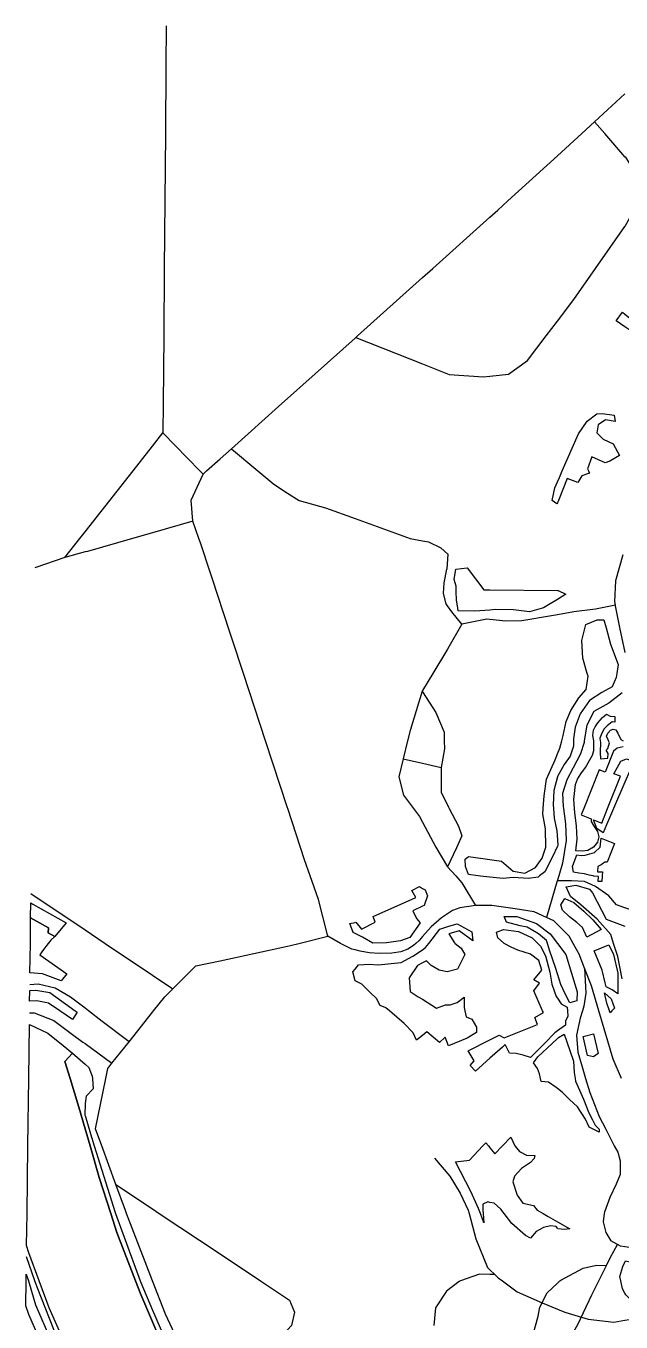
# Model space of a CAD drawing. Header units: millimetres. Extents: x 0 to 1153, y 0 to 888.
# Drawn here: x 4 to 268, y 312 to 888 of the extents above; entities that cross this region are included whole.
import ezdxf

# ---------------------------------------------------------------- set-up
doc = ezdxf.new("R2010")
doc.units = ezdxf.units.MM

msp = doc.modelspace()

# ---------------------------------------------------------------- linework, layer by layer
at = {"layer": 'minor_roads'}
for points in [[(66.1103, 887.7935, 2.649), (65.9664, 870, 2.8388), (65.7237, 840, 3.3191), (65.4811, 810, 3.7385), (65.2384, 780, 3.7353), (64.9957, 750, 3.2176), (64.7531, 720, 2.3696), (64.6472, 706.9069, 2.0524), (81.0345, 690, 1.8416), (82.4309, 688.5593, 1.8544)], [(137.9153, 483.2117, 5.3466), (133.7751, 499.4917, 5.2487), (130.094, 510, 5.1649), (127.6013, 517.1158, 5.1234), (120.0843, 540, 4.9193), (120, 540.2567, 4.9163), (110.23, 570, 4.5058), (100.3756, 600, 3.5494), (90.5213, 630, 2.4919), (90, 631.5869, 2.4458), (81.319, 658.0149, 1.7847), (80.6071, 660, 1.736), (77.8763, 667.6147, 1.7112), (77.215, 676.9706, 1.7393), (82.4309, 688.5593, 1.8544), (84.0395, 690, 1.8778), (90, 695.3383, 2.0601), (95.0517, 699.8627, 2.249), (117.5453, 720, 2.7763), (120, 722.1976, 2.81), (150, 749.0549, 2.7754), (150.3458, 749.3645, 2.7723), (151.0557, 750, 2.7657), (180, 775.9119, 2.443), (184.5666, 780, 2.4114), (210, 802.7688, 2.2085), (213.4286, 805.8382, 2.2034), (217.9827, 810, 2.193), (240, 830.121, 2.0933), (250.81, 840, 2.0854), (256.4959, 845.1962, 2.0661), (270, 857.5401, 2.0073)], [(150.3458, 749.3645, 2.7723), (180, 737.5474, 2.8185), (191.8107, 732.8409, 2.9988), (207.1402, 731.8895, 3.1664), (210, 732.1856, 3.1874), (218.157, 733.0304, 3.271), (226.6681, 739.0351, 3.2329), (234.9729, 750, 3.0668), (240, 756.6372, 3.0251), (247.2015, 766.1453, 2.9517), (256.9128, 780, 2.8459), (270, 798.6711, 2.7799), (270.1001, 798.8139, 2.7798), (276.2742, 810, 2.7599), (276.3786, 810.1893, 2.7593), (276.7475, 819.3528, 2.653), (270.4683, 829.096, 2.4198), (270, 829.6356, 2.4045), (261.0054, 840, 2.1849), (256.4959, 845.1962, 2.0661)], [(21.0088, 651.4549, 0.9596), (27.7334, 660, 0.9207), (30, 662.8802, 0.9794), (51.3421, 690, 1.521), (60, 701.0017, 1.8607), (64.6472, 706.9069, 2.0524)], [(95.0517, 699.8627, 2.249), (106.8006, 690, 2.3608), (113.8877, 684.0507, 2.5594), (120, 680.1302, 2.738), (125.1402, 676.8332, 2.8956), (136.9132, 673.6328, 3.2543), (150, 668.8896, 3.7089), (174.5268, 660, 4.5094), (174.5564, 659.9893, 4.5104), (180, 658.9928, 4.6761), (182.6581, 658.5062, 4.7298), (188.1245, 655.8751, 4.876), (191.3104, 653.0208, 4.99), (190.7905, 646.4112, 5.1278)], [(77.8763, 667.6147, 1.7112), (60, 662.52, 1.3347), (51.1577, 660, 1.2018), (31.0162, 654.2597, 1.0137), (30, 653.9749, 1.0033), (21.0088, 651.4549, 0.9596), (7.7124, 646.9199, 0.9083)], [(5.9487, 502.1466, 5.6112), (30, 486.0375, 5.7523), (39.0142, 480, 5.8072), (60, 465.9441, 5.8051), (69.0665, 459.8716, 5.8124)], [(418.2086, 497.9014, 3.7428), (390, 491.8123, 4.0293), (381.2449, 489.9224, 4.1709), (368.7127, 487.222, 4.3789), (360, 487.8853, 4.5375), (358.692, 487.9849, 4.5612), (340.8238, 484.8383, 4.8756), (337.2838, 484.2216, 4.94), (330, 484.4677, 5.0736), (300, 485.4812, 5.5013), (299.9128, 485.4842, 5.5022), (270, 495.856, 5.7369), (266.2249, 497.1649, 5.7409), (262.884, 501.0803, 5.7374), (256.9336, 505.3248, 5.7494)], [(188.449, 491.3927, 5.4354), (183.8055, 487.435, 5.3776), (180, 483.0983, 5.3266), (178.4486, 481.3303, 5.3172), (177.0436, 480, 5.3109), (176.0069, 479.0184, 5.3141), (173.438, 477.4235, 5.3207), (170.3237, 476.3185, 5.3272), (166.3673, 475.6326, 5.3336), (160.8268, 475.4584, 5.3389), (156.283, 475.7553, 5.3398), (152.3044, 476.5285, 5.335), (150, 477.1345, 5.3298), (148.6, 477.5027, 5.3338), (144.9599, 479.1639, 5.3366), (143.5047, 480, 5.3357), (137.9153, 483.2117, 5.3466)], [(72.8958, 300, 5.794), (65.7059, 315.2692, 5.7089), (60.0158, 330, 5.6532), (60, 330.0408, 5.6529), (48.4276, 360, 5.409), (47.9091, 361.3421, 5.4031), (43.7122, 372.8682, 5.3562), (37.4745, 390, 5.293), (34.6928, 397.6398, 5.321), (39.219, 420, 5.4907), (40.1096, 424.4, 5.5352), (41.9522, 426.7285, 5.5668), (49.5489, 436.2718, 5.6878), (60, 449.414, 5.8319), (60.466, 450, 5.8366), (65.4812, 456.3066, 5.8248), (69.0665, 459.8716, 5.8124), (79.2662, 469.9931, 5.75), (90, 472.3121, 5.7057), (120, 478.7933, 5.4789), (121.3667, 479.0886, 5.4679), (125.0247, 480, 5.4371), (137.9153, 483.2117, 5.3466)], [(49.5489, 436.2718, 5.6878), (37.6724, 445.3324, 5.7087), (31.5512, 450, 5.7274), (30, 451.1828, 5.7253), (23.5369, 456.1112, 5.7023), (16.7757, 460.0498, 5.6821), (9.1902, 461.9262, 5.6527), (5.4553, 461.6462, 5.6314)], [(5.3039, 449.2177, 5.5401), (7.421, 449.2177, 5.555), (16.1136, 445.7202, 5.5791), (24.4694, 439.5042, 5.577), (29.0652, 436.1583, 5.5793), (30, 435.4747, 5.5799), (41.9602, 426.7284, 5.5668)], [(43.7122, 372.8682, 5.3562), (60, 362.0064, 5.4996), (63.0086, 360, 5.5222), (90, 342.0003, 5.8106), (107.9949, 330, 6.0101), (120, 321.9941, 6.1299), (120.8242, 321.4445, 6.1389), (123.0567, 316.074, 6.1816), (121.708, 310.237, 6.1993), (120, 308.2418, 6.1959), (119.1158, 307.2089, 6.1934), (115.4848, 303.4396, 6.1799), (108.896, 300, 6.1368), (90, 290.1356, 5.9141), (79.999, 284.9148, 5.7878)]]:
    msp.add_polyline3d(points, dxfattribs=at)
at = {"layer": 'parks'}
for points in [[(266.0241, 756.7126, 3.2819), (268.8843, 760.5898, 3.2545), (270, 759.6952, 3.2785), (274.1792, 756.344, 3.3598), (275.8126, 758.5728, 3.3432), (278.2222, 756.936, 3.3844), (276.5868, 754.54, 3.4027), (282.7444, 750, 3.5044), (283.4936, 749.4476, 3.5195), (282.3815, 745.4005, 3.5862), (275.8552, 750, 3.4574), (274.7746, 750.7616, 3.4398), (270, 754.0087, 3.3601), (266.0241, 756.7126, 3.2819)], [(237.6577, 676.8951, 4.8736), (238.7565, 682.4756, 4.7485), (240, 685.1817, 4.6926), (240.8498, 687.0311, 4.6523), (242.1334, 690, 4.5885), (249.2785, 706.5255, 4.2329), (253.1741, 712.0813, 4.1217), (257.5611, 715.3266, 4.0675), (259.8655, 715.5587, 4.0734), (265.2339, 714.7315, 4.1185), (265.7033, 711.9289, 4.1853), (261.3657, 712.7436, 4.1457), (258.0217, 710.4891, 4.1819), (257.4591, 706.9371, 4.2615), (260.2376, 704.0971, 4.3402), (264.8156, 702.0158, 4.4092), (267.5664, 696.8903, 4.5394), (263.2197, 694.3321, 4.5791), (261.1884, 693.5577, 4.588), (255.3066, 696.2031, 4.5009), (253.3881, 690.9021, 4.6158), (253.7909, 690, 4.6385), (254.2516, 688.9681, 4.6618), (250.753, 687.8027, 4.6724), (248.9755, 684.8973, 4.7287), (244.3779, 686.6816, 4.6733), (240.526, 676.8324, 4.8899), (240, 675.8977, 4.911), (239.6846, 675.3373, 4.9224), (237.6577, 676.8951, 4.8736)], [(194.0189, 641.791, 5.28), (194.8337, 646.362, 5.1923), (199.8354, 646.9145, 5.2588), (207.325, 637.1689, 5.5865), (210, 637.1484, 5.6281), (240, 636.9185, 5.721), (240.3602, 636.9158, 5.719), (243.7278, 635.193, 5.731), (240, 632.9154, 5.7966), (235.2283, 630, 5.8406), (233.7518, 629.0979, 5.8465), (227.5934, 627.398, 5.8502), (220.443, 628.247, 5.8248), (212.2686, 628.3464, 5.805), (210, 628.1812, 5.8016), (203.3018, 627.6935, 5.7074), (195.8864, 627.7837, 5.5959), (195.5658, 630, 5.5627), (195.1861, 632.6241, 5.4993), (194.9687, 636.4365, 5.4123), (194.9967, 638.7313, 5.3624), (194.0189, 641.791, 5.28)], [(198.9309, 517.3758, 5.6791), (200.4886, 518.6299, 5.7018), (210, 517.3083, 5.779), (215.0732, 516.6033, 5.7864), (220.3248, 512.0793, 5.7754), (225.4216, 511.2554, 5.7867), (230.1742, 513.6692, 5.8107), (233.2138, 517.8323, 5.8338), (234.7603, 522.7661, 5.8537), (234.612, 530.9449, 5.8809), (233.4516, 537.3891, 5.9029), (233.6419, 540, 5.9119), (234.0464, 545.5496, 5.9407), (235.1275, 552.9608, 5.9788), (238.9565, 561.5744, 6.021), (240, 564.1964, 6.0338), (241.0174, 566.7529, 6.0376), (241.9117, 570, 6.0457), (242.581, 572.4299, 6.0471), (243.8946, 578.5931, 6.0542), (245.9526, 583.53, 6.0503), (249.4977, 589.1737, 6.0344), (252.7711, 592.8414, 6.0148), (253.6025, 598.7782, 6.0258), (253.2339, 600, 6.0333), (251.2056, 606.7241, 5.9901), (250.7986, 614.6552, 5.9197), (252.6278, 621.8064, 5.8389), (257.5676, 623.8464, 5.7831), (260.636, 623.809, 5.7603), (261.5679, 620.2667, 5.7831), (263.5813, 612.9945, 5.8273), (267.0274, 603.9207, 5.8702), (266.4366, 600, 5.9069), (266.1581, 598.1516, 5.9037), (264.3252, 593.9832, 5.9079), (259.7551, 591.4556, 5.9435), (254.2143, 587.9734, 5.9854), (250.1065, 582.0579, 6.0058), (247.9166, 576.1283, 6.0078), (247.0549, 570.991, 5.9996), (247.0873, 570, 5.9962), (247.1656, 567.6073, 5.9842), (245.6664, 563.2769, 5.9775), (243.0225, 559.4528, 5.9825), (240.0412, 554.1647, 5.9813), (240, 554.0115, 5.9809), (238.3587, 547.9038, 5.9502), (238.1145, 541.6253, 5.9176), (238.2276, 540, 5.9091), (238.5295, 535.6641, 5.8965), (239.7473, 529.9997, 5.8811), (240, 526.0402, 5.8708), (240.1568, 523.5832, 5.8632), (240, 523.2372, 5.8633), (237.8327, 518.4544, 5.8459), (234.3482, 511.8809, 5.8162), (232.0111, 510, 5.8023), (231.4023, 509.51, 5.7989), (227.1913, 508.9108, 5.7829), (220.2432, 509.3113, 5.7612), (215.8665, 508.8906, 5.7444), (210, 509.4349, 5.7278), (205.8399, 509.821, 5.6916), (204.7341, 510, 5.6824), (200.5038, 510.685, 5.6476), (199.1238, 514.1863, 5.6589), (198.9309, 517.3758, 5.6791)], [(247.2624, 544.0229, 5.8726), (248.0778, 550.6104, 5.8968), (248.8254, 552.9429, 5.9014), (250.3889, 555.3305, 5.899), (252.4458, 558.2046, 5.8938), (254.4366, 561.5627, 5.8905), (255.5969, 563.6486, 5.8886), (256.0946, 565.8076, 5.8929), (256.2286, 569.5971, 5.907), (256.162, 570, 5.9093), (255.7745, 572.3438, 5.9205), (255.9716, 574.748, 5.9263), (256.7973, 576.2712, 5.9233), (257.8736, 578.0329, 5.9186), (260.0045, 580.4229, 5.9058), (261.7241, 581.8423, 5.8939), (263.4084, 581.0227, 5.8752), (265.437, 580.9144, 5.8554), (265.4855, 578.3306, 5.8467), (264.273, 578.5126, 5.8589), (262.0699, 576.7646, 5.8744), (260.5891, 575.2587, 5.8837), (259.423, 572.6897, 5.8867), (258.8451, 571.1728, 5.8873), (258.9914, 570, 5.8822), (259.0563, 569.4791, 5.8796), (258.9996, 564.8152, 5.8621), (259.0542, 562.0734, 5.851), (262.4542, 562.3573, 5.8214), (262.4796, 564.4477, 5.8287), (261.6902, 565.9068, 5.8413), (262.3472, 566.7072, 5.8381), (263.1116, 569.1046, 5.8396), (262.7285, 570, 5.8464), (262.5521, 570.4123, 5.8494), (261.8454, 572.1027, 5.8616), (262.4285, 573.3872, 5.8601), (263.5808, 574.8228, 5.8537), (264.7931, 575.2819, 5.8436), (265.9229, 574.8686, 5.8314), (266.8812, 573.4911, 5.8178), (268.2283, 570.5756, 5.7956), (269.2252, 570, 5.7842)], [(269.1808, 567.4047, 5.7765), (266.5117, 566.7681, 5.7994), (264.9535, 565.4676, 5.8095), (261.2117, 556.1374, 5.8095), (258.4996, 557.2111, 5.837), (251.6619, 540, 5.8209), (250.5274, 537.1443, 5.8241), (254.9179, 535.4183, 5.7896), (254.9917, 534.2559, 5.7873), (256.0239, 532.385, 5.7774), (257.7656, 529.7156, 5.7619), (258.3125, 527.3673, 5.7552), (257.7957, 524.9577, 5.7554), (255.9874, 522.8146, 5.7638), (253.5307, 521.237, 5.7763), (250.9467, 521.0175, 5.7915), (248.1199, 521.2099, 5.8089), (248.742, 526.3687, 5.8155), (248.4149, 532.3288, 5.8296), (247.7492, 538.0515, 5.8461), (247.5904, 540, 5.8513), (247.2624, 544.0229, 5.8726)], [(256.0392, 534.9587, 5.781), (259.6417, 533.4932, 5.7538), (262.2615, 540, 5.7418), (268.0555, 554.3909, 5.745), (265.0394, 555.4404, 5.7742), (266.6488, 558.32, 5.77), (268.136, 561.0059, 5.7657), (270, 561.7247, 5.7512), (270.7054, 561.9968, 5.7476), (281.9051, 558.3018, 5.6617), (280.3151, 553.7308, 5.6544), (272.1676, 556.7104, 5.7211), (270, 551.7137, 5.7203), (264.9185, 540, 5.722), (261.7581, 532.7148, 5.7382), (260.332, 529.1361, 5.7441), (257.5428, 531.1028, 5.7652), (256.0392, 534.9587, 5.781)], [(246.7393, 514.1461, 5.802), (248.6567, 519.3542, 5.8019), (250.572, 519.1265, 5.7902), (252.2995, 519.2263, 5.7803), (256.5183, 520.4666, 5.7572), (258.9769, 522.8526, 5.7454), (259.4001, 526.7687, 5.7475), (265.4052, 524.4006, 5.707), (262.1325, 516.1797, 5.7194), (261.0841, 516.0624, 5.7252), (259.4553, 514.8742, 5.733), (257.9843, 514.1766, 5.7403), (257.796, 511.8373, 5.7383), (259.9784, 511.8851, 5.7267), (259.8498, 510, 5.7252), (259.6769, 507.4658, 5.7324), (258.0718, 507.5689, 5.7397), (258.17, 509.7328, 5.7345), (256.2303, 509.9236, 5.7441), (255.8401, 510, 5.746), (254.0537, 510.3496, 5.7558), (251.9581, 510.8676, 5.7676), (249.4528, 511.214, 5.7814), (247.1883, 511.6411, 5.7942), (246.7393, 514.1461, 5.802)], [(147.7477, 488.9052, 5.2802), (150, 489.3268, 5.2717), (150.311, 489.385, 5.2724), (152.831, 486.3066, 5.2866), (159.031, 489.4462, 5.2969), (158.0391, 492.0043, 5.2916), (177.0666, 500.4329, 5.3908), (175.2497, 503.4935, 5.3911), (178.6755, 505.2359, 5.4207), (180, 504.4688, 5.4262), (181.1991, 503.7742, 5.4337), (182.191, 501.2162, 5.4304), (180.7955, 496.8752, 5.3977), (180, 496.4933, 5.389), (175.6988, 494.4283, 5.3617), (177.2969, 491.1195, 5.3552), (178.9759, 489.2035, 5.3522), (174.3007, 482.6444, 5.3183), (170.1829, 481.1706, 5.3107), (164.0417, 480.2325, 5.3058), (157.8947, 480.1401, 5.3031), (153.2911, 482.7421, 5.2954), (150, 484.4247, 5.2866), (149.2324, 484.8172, 5.2887), (147.7477, 488.9052, 5.2802)], [(243.8249, 505.1683, 5.805), (248.2058, 505.9327, 5.7864), (254.1612, 504.0762, 5.763), (255.6041, 502.4604, 5.7599), (261.6159, 490.7816, 5.7714), (270, 487.6527, 5.7741)], [(268.7342, 464.2778, 5.8084), (266.7601, 474.1327, 5.8045), (264.9053, 480, 5.805), (263.6432, 483.9923, 5.7909), (257.5726, 490.8307, 5.7768), (250.3613, 497.1998, 5.7826), (245.7138, 500.7966, 5.7958), (243.8249, 505.1683, 5.805)], [(5.8182, 491.4388, 5.6836), (5.8982, 498.0039, 5.6393), (6.8492, 497.4039, 5.6426), (21.5889, 489.0845, 5.7117), (16.5759, 483.0128, 5.7607), (13.5835, 484.7033, 5.7413), (13.7548, 486.9592, 5.723), (5.8182, 491.4388, 5.6836)], [(241.4255, 497.132, 5.8061), (243.2428, 500.0183, 5.8035), (247.2726, 498.1945, 5.7907), (251.7563, 494.2745, 5.7816), (255.7626, 490.5182, 5.7798), (259.4255, 486.1343, 5.7857), (253.0635, 482.8108, 5.7925), (251.1807, 487.0244, 5.7886), (248.6272, 489.3227, 5.7895), (245.4125, 491.787, 5.7938), (242.2112, 494.7065, 5.8017), (241.4255, 497.132, 5.8061)], [(5.5205, 466.9994, 5.6692), (5.6789, 480, 5.7604), (5.8182, 491.4388, 5.6836), (13.7548, 486.9592, 5.723), (13.5835, 484.7033, 5.7413), (16.5759, 483.0128, 5.7607), (14.7505, 481.4368, 5.7705), (13.6367, 480, 5.7798), (11.0399, 476.6502, 5.7529), (9.8366, 474.9737, 5.7387), (21.9601, 466.4167, 5.7391), (19.3647, 463.2983, 5.7122), (11.0926, 466.5491, 5.691), (5.5205, 466.9994, 5.6692)], [(216.3244, 492.0014, 5.6571), (221.9499, 491.933, 5.6914), (230.6324, 488.919, 5.736), (236.7136, 484.264, 5.7673), (239.9669, 480, 5.7854), (240, 479.9566, 5.7854), (243.7621, 475.0257, 5.7668), (248.6841, 458.5096, 5.7171), (248.6345, 454.431, 5.7025), (245.5557, 453.6136, 5.6829), (243.5456, 457.2247, 5.688), (241.5633, 461.8019, 5.7002), (240, 466.5414, 5.7179), (239.0891, 469.3028, 5.7245), (236.6208, 476.6271, 5.7414), (235.5387, 480, 5.7495), (235.1424, 481.2353, 5.749), (231.6075, 484.3261, 5.7297), (226.5204, 487.2592, 5.7027), (223.4346, 487.845, 5.6837), (217.3161, 489.434, 5.6501), (216.3244, 492.0014, 5.6571)], [(149.0199, 467.3507, 5.4374), (150, 468.5523, 5.419), (151.6242, 470.5434, 5.395), (156.223, 470.8312, 5.3831), (160.3021, 470.4378, 5.3782), (170.5767, 471.4928, 5.3517), (175.7339, 474.3199, 5.3318), (180, 477.1959, 5.3196), (181.4068, 478.1443, 5.3272), (182.8082, 480, 5.3337), (187.637, 486.3941, 5.4033), (191.7445, 487.6822, 5.4431), (195.3368, 488.6607, 5.4776), (201.944, 485.198, 5.5113), (202.4059, 481.1224, 5.491), (196.3226, 485.6009, 5.4687), (191.7034, 484.3004, 5.4249), (194.219, 480.2092, 5.4226), (194.5008, 480, 5.4236), (197.2605, 477.9514, 5.4415), (198.7518, 475.062, 5.4465), (195.6109, 468.4843, 5.4183), (190.9856, 467.3419, 5.3959), (187.4141, 468.0729, 5.379), (183.859, 470.1512, 5.3586), (181.8381, 472.2107, 5.3435), (180, 471.3243, 5.3353), (177.7221, 470.2258, 5.343), (174.0818, 464.6484, 5.3741), (174.5114, 458.5755, 5.3973), (178.0722, 456.3114, 5.3863), (180, 455.1569, 5.3784), (182.1266, 453.8833, 5.3844), (186.1869, 451.2879, 5.3922), (190.2969, 452.7711, 5.3944), (192.3505, 452.7461, 5.3963), (195.4313, 453.7214, 5.4003), (198.5371, 456.0996, 5.4085), (198.5289, 451.4815, 5.3996), (198.859, 450, 5.3968), (199.4383, 447.4006, 5.4057), (201.983, 446.3568, 5.4068), (203.9933, 442.7642, 5.4117), (203.9645, 440.3951, 5.4162), (199.8342, 437.8993, 5.4363), (191.6083, 434.4405, 5.4876), (190.1215, 438.3519, 5.4697), (187.5357, 436.0232, 5.4959), (181.9658, 440.6627, 5.4779), (180, 439.1029, 5.4987), (177.3175, 436.9745, 5.5414), (175.8227, 440.2356, 5.5209), (171.7808, 444.3454, 5.5106), (165.2658, 450, 5.5), (163.6588, 451.3947, 5.5022), (161.1142, 452.4478, 5.512), (159.6171, 455.5138, 5.4977), (156.5817, 458.2733, 5.4916), (153.0372, 461.8753, 5.4754), (150, 463.4337, 5.4721), (149.0199, 467.3507, 5.4374)], [(200.3326, 432.2251, 5.4519), (210, 437.1218, 5.3983), (214.0193, 439.1577, 5.4164), (216.275, 438.0059, 5.4241), (231.0765, 443.9494, 5.5245), (229.9789, 447.0105, 5.5372), (233.7223, 449.2415, 5.5797), (233.3905, 450, 5.5828), (229.4767, 458.9476, 5.5964), (231.9391, 462.3, 5.6325), (229.5435, 463.7786, 5.6208), (232.9766, 468.0949, 5.6696), (231.7427, 472.44, 5.6813), (228.0604, 475.2352, 5.6655), (222.4085, 477.0694, 5.6289), (219.3476, 478.3889, 5.6106), (216.3536, 480, 5.5942), (215.9731, 480.2048, 5.5922), (213.4196, 482.5031, 5.5848), (212.9634, 485.0732, 5.5962), (216.0456, 486.1694, 5.6245), (222.6682, 485.2804, 5.6677), (228.7877, 482.4648, 5.7029), (231.2103, 480, 5.7145), (232.4664, 478.7219, 5.7183), (234.6849, 474.5042, 5.7152), (236.5385, 467.2338, 5.6937), (237.4408, 461.9078, 5.6742), (239.4758, 456.4101, 5.6627), (240, 455.6458, 5.663), (241.706, 453.1586, 5.6599), (244.2773, 451.6685, 5.6677), (244.3897, 450, 5.6612), (244.5481, 447.651, 5.6399), (243.5536, 445.3959, 5.6125), (243.5322, 443.6307, 5.5957), (240, 441.153, 5.5513), (238.7925, 440.306, 5.5375), (234.211, 435.5391, 5.4791), (227.9486, 429.2409, 5.4224), (224.7414, 430.3578, 5.4232), (221.6572, 431.0737, 5.4205), (218.6374, 431.1661, 5.4148), (216.7192, 435.1014, 5.4196), (215.4895, 433.8712, 5.4134), (210, 428.9394, 5.3974), (203.6114, 423.1998, 5.4516), (201.2293, 425.7841, 5.4648), (203.0288, 427.8622, 5.4464), (200.3326, 432.2251, 5.4519)], [(256.2334, 476.6581, 5.791), (262.8992, 479.3275, 5.8027), (264.9578, 475.1117, 5.8019), (266.8057, 466.7079, 5.8023), (266.846, 457.5361, 5.7997), (264.2785, 459.3328, 5.7889), (261.705, 460.6464, 5.7791), (261.2392, 462.4269, 5.7794), (259.8453, 468.0748, 5.7827), (256.2334, 476.6581, 5.791)], [(5.3665, 454.3592, 5.5799), (5.4234, 459.024, 5.6129), (8.1029, 459.2727, 5.6296), (14.316, 458.2306, 5.6584), (25.6788, 450, 5.6913), (26.4764, 449.4223, 5.6911), (24.3994, 446.2232, 5.6442), (18.8511, 450, 5.6436), (13.7386, 453.4801, 5.6278), (8.5485, 454.519, 5.6011), (5.3665, 454.3592, 5.5799)], [(260.8978, 458.0173, 5.7722), (263.9355, 455.4436, 5.7842), (265.418, 451.1699, 5.7894), (264.212, 450, 5.7815), (263.3557, 449.1693, 5.7682), (263.0669, 450, 5.7745), (261.8731, 453.4338, 5.7713), (260.8978, 458.0173, 5.7722)], [(4.0434, 345.755, 4.981), (4.217, 360, 4.9905), (4.5825, 390, 5.0126), (4.9479, 420, 5.2086), (5.2396, 443.937, 5.4803), (13.5285, 440.1672, 5.5007), (20.2701, 434.6213, 5.4946), (24.432, 431.179, 5.4928), (21.0229, 427.5316, 5.4276), (23.3139, 420, 5.3703), (27.1934, 407.2462, 5.324), (30, 397.5951, 5.2881), (32.2087, 390, 5.2559), (36.2833, 375.9886, 5.2967), (41.4274, 360, 5.3522), (44.1378, 351.5756, 5.4033), (52.498, 330, 5.5701), (54.8386, 323.9595, 5.5958), (60, 311.8619, 5.6585), (65.0608, 300, 5.7139)], [(229.4067, 426.9002, 5.4101), (231.2217, 429.6007, 5.4293), (237.7114, 435.5337, 5.4907), (240, 437.8021, 5.5197), (240.3972, 438.1958, 5.5258), (242.9958, 439.6137, 5.5545), (245.5047, 432.3354, 5.5002), (247.0541, 427.652, 5.4646), (247.4809, 422.657, 5.4195), (247.8917, 420, 5.3965), (248.0811, 418.7749, 5.3857), (251.5411, 410.8439, 5.3158), (253.9038, 404.6917, 5.247), (255.497, 401.6338, 5.208), (256.8021, 399.202, 5.1743), (258.4666, 397.407, 5.1456), (258.5852, 396.6436, 5.1347), (258.4908, 396.1058, 5.1276), (254.05, 398.3063, 5.1701), (252.4081, 401.9594, 5.2163), (248.9169, 407.3262, 5.2749), (245.3921, 410.5841, 5.3007), (242.0432, 413.8492, 5.3181), (240, 415.5426, 5.3227), (239.4717, 415.9805, 5.3273), (235.9431, 418.272, 5.3497), (232.7029, 418.646, 5.3582), (232.3953, 420, 5.3634), (231.9367, 422.019, 5.378), (231.159, 424.4444, 5.3948), (229.4067, 426.9002, 5.4101)], [(251.4633, 438.628, 5.5951), (256.0725, 439.7614, 5.6333), (258.013, 431.0869, 5.5608), (255.9487, 429.5788, 5.5343), (253.3978, 430.1209, 5.5248), (251.4633, 438.628, 5.5951)], [(21.0229, 427.5316, 5.4276), (24.432, 431.179, 5.4928), (30, 426.3716, 5.4912), (31.7239, 424.8831, 5.4874), (33.2107, 420.9716, 5.4597), (33.2889, 420, 5.4511), (33.6619, 415.363, 5.4246), (30.5541, 412.1673, 5.3836), (30, 408.8312, 5.3589), (29.9935, 408.7918, 5.3586), (29.9316, 403.7098, 5.326), (30, 403.4769, 5.3252), (32.3872, 395.3542, 5.2907), (34.0783, 390, 5.269), (43.4146, 360.4398, 5.3678), (43.5752, 360, 5.3696), (54.5277, 330, 5.5926), (54.7992, 329.2564, 5.5955), (60, 317.0662, 5.657), (66.7344, 301.2814, 5.7299)], [(65.0608, 300, 5.7139), (60, 311.8619, 5.6585), (54.8386, 323.9595, 5.5958), (52.498, 330, 5.5701), (44.1378, 351.5756, 5.4033), (41.4274, 360, 5.3522), (36.2833, 375.9886, 5.2967), (32.2087, 390, 5.2559), (30, 397.5951, 5.2881), (27.1934, 407.2462, 5.324), (23.3139, 420, 5.3703), (21.0229, 427.5316, 5.4276)], [(194.6904, 382.9623, 5.8564), (200.8531, 383.6864, 5.7683), (206.8849, 390, 5.627), (208.163, 391.3378, 5.6004), (209.2745, 390, 5.5936), (210, 389.1269, 5.5921), (212.1486, 386.5411, 5.5854), (215.4995, 390, 5.5047), (219.3195, 393.9432, 5.4412), (220.9903, 390.0388, 5.4261), (221.0237, 390, 5.4257), (223.1417, 387.5317, 5.4121), (226.2472, 385.9422, 5.3754), (229.993, 385.7386, 5.3191), (229.602, 384.4704, 5.3317), (228.0372, 382.6403, 5.3664), (223.9526, 379.9488, 5.45), (220.842, 376.53, 5.5272), (220.0916, 373.9652, 5.5597), (222.1225, 368.133, 5.5637), (224.6685, 364.5618, 5.5366), (229.3464, 363.4549, 5.4465), (231.0249, 361.5017, 5.4211), (233.5824, 360, 5.3731), (235.9211, 358.6267, 5.3345), (240, 356.3273, 5.2667), (245.5574, 353.1945, 5.176), (243.0514, 352.8254, 5.2323), (240.2183, 353.1665, 5.2899), (240, 353.437, 5.2921), (239.4231, 354.1518, 5.2983), (236.9179, 354.5075, 5.3491), (233.7517, 353.7376, 5.424), (230.5739, 352.0108, 5.5074), (227.9474, 348.967, 5.5901), (225.829, 350.2379, 5.6246), (219.6905, 355.4418, 5.7122), (216.3043, 360, 5.7467), (214.8702, 361.9305, 5.7608), (211.8011, 364.5417, 5.8008), (210, 364.8888, 5.8342), (208.9705, 365.0872, 5.8439), (206.8884, 364.0811, 5.877), (206.854, 361.2568, 5.9046), (206.9577, 360, 5.9157), (207.2998, 355.8527, 5.9456), (205.7311, 360, 5.9288), (204.8917, 362.2191, 5.9169), (201.4989, 369.7591, 5.8858), (194.6904, 382.9623, 5.8564)], [(21.9931, 300, 5.1488), (14.007, 318.0545, 5.0742), (9.6326, 330, 5.0475), (5.0656, 342.4715, 4.9916), (4.0434, 345.755, 4.981)], [(267.7883, 331.9149, 4.7483), (268.9778, 336.4071, 4.7086), (270, 338.3791, 4.6795), (270.3036, 338.9649, 4.6741), (275.4681, 337.787, 4.5969), (274.4306, 332.6426, 4.6129), (274.7962, 330, 4.6064), (274.8787, 329.4035, 4.6101), (276.2863, 325.5395, 4.617), (279.0155, 323.2297, 4.584), (274.128, 320.2414, 4.7041), (270.4391, 323.8172, 4.7432), (270, 324.5392, 4.7448), (268.8564, 326.4196, 4.7576), (268.1605, 330, 4.7424), (267.7883, 331.9149, 4.7483)], [(3.7157, 318.8564, 4.9305), (3.8515, 330, 4.9698), (3.8874, 332.9442, 4.972), (4.8883, 330, 4.9838), (5.2137, 329.0426, 4.985), (8.0375, 319.4096, 4.9935), (14.6748, 303.9875, 5.0465), (10.5169, 302.505, 4.9792), (5.0443, 315.1345, 4.9371), (3.7157, 318.8564, 4.9305)]]:
    msp.add_polyline3d(points, dxfattribs=at)
at = {"layer": 'paths'}
for points in [[(269.0914, 652.7346, 5.3356), (265.8503, 641.1961, 5.5108), (265.3462, 631.9474, 5.6468), (265.6615, 630.271, 5.6688), (265.7128, 630, 5.6724), (267.539, 620.3614, 5.7357), (270, 609.3519, 5.801)], [(197.5493, 621.9188, 5.6946), (193.0675, 627.3069, 5.5603), (191.1815, 630, 5.4962), (190.5538, 630.8964, 5.4669), (189.339, 635.4921, 5.3467), (189.5658, 640.3398, 5.2429), (190.7905, 646.4112, 5.1278)], [(265.6615, 630.271, 5.6688), (264.3092, 630, 5.6822), (256.873, 628.5101, 5.7472), (247.3004, 627.3256, 5.8266), (240, 626.0928, 5.8919), (236.5212, 625.5054, 5.8901), (224.2197, 623.3599, 5.8856), (217.0569, 623.1868, 5.8719), (210, 623.9184, 5.8485), (208.6281, 624.0606, 5.8272), (197.5493, 621.9188, 5.6946), (191.0764, 610.7913, 5.7527), (184.5986, 600, 5.8245), (180, 592.3393, 5.7848), (179.8521, 592.0929, 5.7821), (174.5244, 574.5958, 5.7139), (173.3803, 570, 5.7052), (171.3903, 562.006, 5.6415), (169.4153, 554.0482, 5.5822), (171.6175, 545.8723, 5.5862), (175.973, 540, 5.6237), (178.6627, 536.3737, 5.6337), (180, 533.8692, 5.6321), (185.914, 522.7934, 5.601), (191.1785, 514.0785, 5.5853), (194.7534, 510, 5.5894), (197.4846, 506.8841, 5.5974), (203.5572, 496.9235, 5.5937)], [(179.8521, 592.0929, 5.7821), (180, 591.8603, 5.7856), (185.8824, 582.6067, 5.8588), (189.6046, 573.9012, 5.903), (189.6924, 570, 5.9071), (189.7706, 566.5213, 5.8906), (188.2783, 558.1581, 5.8362), (188.2649, 547.2029, 5.7822), (191.5005, 540.5476, 5.7763), (191.7917, 540, 5.7759), (196.0009, 532.0836, 5.7554), (197.4826, 527.7448, 5.738), (195.1243, 522.4305, 5.6801), (191.1785, 514.0785, 5.5853)], [(268.7374, 591.4114, 5.8574), (262.8638, 586.8461, 5.899), (256.2326, 583.0705, 5.9504), (253.0573, 576.9485, 5.9612), (251.928, 570, 5.9498), (251.8048, 569.2421, 5.9477), (250.1857, 564.2533, 5.9407), (247.0102, 558.1127, 5.9409), (244.2277, 552.7479, 5.9389), (242.2189, 546.6024, 5.9247), (242.5401, 540.8096, 5.8931), (242.6525, 540, 5.8882), (243.613, 533.0841, 5.8645), (243.8994, 525.7492, 5.8451), (242.2352, 515.7341, 5.8307), (240.5562, 510, 5.8251), (240, 508.1006, 5.8253), (239.9171, 507.8176, 5.8246), (235.1634, 491.5121, 5.7718)], [(171.3903, 562.006, 5.6415), (180, 560.0443, 5.7735), (188.2783, 558.1581, 5.8362)], [(256.9336, 505.3248, 5.7494), (251.9411, 507.4948, 5.7686), (246.2714, 507.8704, 5.7952), (240, 507.8182, 5.8249), (239.9171, 507.8176, 5.8246)], [(268.4843, 420, 5.5124), (264.6876, 428.5619, 5.5748), (258.394, 450, 5.7462), (255.1332, 461.1073, 5.7527), (252.0172, 469.062, 5.7631), (249.5834, 475.2894, 5.7773), (246.9877, 480, 5.7911), (245.1968, 483.2502, 5.7909), (240, 488.3679, 5.7975), (238.3181, 490.0242, 5.7889), (235.1634, 491.5121, 5.7718), (229.6643, 494.0878, 5.7455), (221.2251, 495.4263, 5.7025), (210.7884, 496.7984, 5.6526), (210, 496.812, 5.6485), (203.5572, 496.9235, 5.5937), (196.6549, 495.8367, 5.5283), (193.4029, 494.5846, 5.4938), (188.449, 491.3927, 5.4354)], [(252.0172, 469.062, 5.7631), (252.5448, 457.8958, 5.733), (251.7629, 452.0885, 5.7121), (251.1062, 450, 5.702), (250.0835, 446.7475, 5.6646), (248.3933, 439.195, 5.5824), (249.0697, 431.7253, 5.5151), (250.9794, 425.1233, 5.463), (252.4848, 420, 5.4224), (254.3332, 413.709, 5.3564), (258.4634, 403.0566, 5.2232), (261.5361, 397.4533, 5.1367), (264.9054, 390.6013, 5.0151), (265.2438, 390, 5.0033), (266.8064, 387.2238, 4.9675), (267.8309, 383.4109, 4.9219), (267.9172, 377.3607, 4.8603), (266.0668, 373.0624, 4.8424), (263.2838, 367.0006, 4.8324), (260.8875, 360.5346, 4.8275), (260.8142, 360, 4.8253), (260.2911, 356.1839, 4.8506), (261.5203, 351.4486, 4.8426), (263.6812, 347.7613, 4.8072)], [(185.272, 384.6193, 5.969), (192.1428, 376.5446, 5.9416), (196.7508, 369.0363, 5.9479), (200.3341, 361.3918, 5.9741), (200.7016, 360, 5.9826), (203.7034, 348.63, 6.0389), (208.8405, 335.9954, 6.0932), (210, 334.8851, 6.0926), (212.1427, 332.8331, 6.0643), (213.6279, 331.412, 6.0447), (215.5092, 330, 6.0168), (222.0467, 325.0932, 5.9201)], [(295.9572, 357.3021, 4.4335), (295.4505, 354.4092, 4.416), (296.1893, 350.7484, 4.3808), (293.3882, 349.1192, 4.3996), (287.9048, 347.0766, 4.4514), (279.5341, 345.515, 4.5487), (276.8436, 345.0831, 4.582), (273.8886, 344.5987, 4.6196), (270, 345.1458, 4.6687), (267.9606, 345.4327, 4.7154), (266.7222, 346.1168, 4.7424), (263.6812, 347.7613, 4.8072)], [(195.0883, 238.0734, 6.4746), (198.5072, 240, 6.5075), (210, 246.4764, 6.5297), (220.6601, 252.4835, 6.3579), (224.2365, 257.402, 6.2925), (227.1489, 266.8723, 6.2253), (227.8788, 270, 6.2061), (228.2365, 271.533, 6.1904), (232.7622, 281.5691, 6.0443), (239.9782, 294.6389, 5.811), (240, 294.6776, 5.8103), (243.0008, 300, 5.6891), (248.9796, 310.6046, 5.4346), (255.3102, 323.8246, 5.1445), (258.3687, 330, 5.0054), (261.7419, 336.811, 4.8903), (263.446, 340.2469, 4.8364), (266.7222, 346.1168, 4.7424)], [(18.0185, 303.5751, 5.0962), (8.644, 327.2168, 5.0258), (7.6851, 330, 5.0214), (3.9824, 340.7469, 4.9775)], [(229.2725, 306.7744, 5.9273), (231.4816, 314.2741, 5.8164), (232.0828, 318.3645, 5.7681), (235.3958, 324.6335, 5.6436), (240, 328.9535, 5.5081), (241.1154, 330, 5.4687), (241.4671, 330.3301, 5.4565), (251.4418, 335.6353, 5.1572), (257.3803, 336.9848, 4.9995), (261.7419, 336.811, 4.8903)], [(212.1427, 332.8331, 6.0643), (210, 332.8797, 6.1093), (205.3273, 332.9811, 6.1471), (196.9279, 330, 6.2378), (196.2651, 329.7648, 6.2448), (190.6589, 325.5122, 6.3171), (185.7808, 318.0449, 6.3996), (185.0058, 310.184, 6.4523)], [(222.0467, 325.0932, 5.9201), (233.1692, 320.2934, 5.7285), (240, 317.4976, 5.611), (243.3007, 316.1467, 5.5352), (253.7079, 312.9817, 5.2873), (265.089, 311.7004, 4.9969), (270, 312.5241, 4.8587), (277.5901, 313.7971, 4.6886)]]:
    msp.add_polyline3d(points, dxfattribs=at)

doc.saveas('drawing.dxf')
